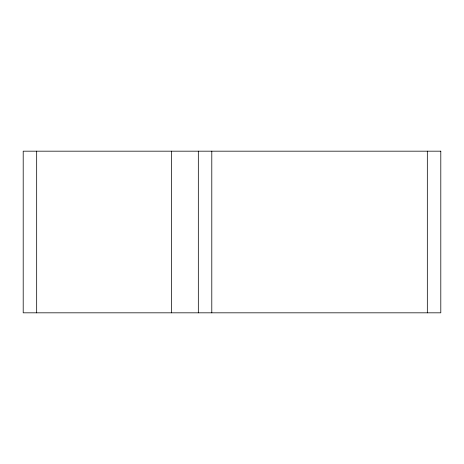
<?xml version="1.0" encoding="UTF-8"?>
<svg xmlns="http://www.w3.org/2000/svg" width="464" height="464" viewBox="0 0 464 464"><rect width="100%" height="100%" fill="white"/><g stroke="black" fill="none" stroke-linecap="round" stroke-linejoin="round"><path stroke-width="0.7" d="M427.327 151.177L427.327 312.823M211.793 151.177L211.793 312.823M198.325 151.177L198.325 312.823M171.378 151.177L171.378 312.823M36.673 151.177L36.673 312.823M440.8 151.177L23.2 151.177L23.2 312.823L440.8 312.823L440.8 151.177"/></g></svg>
